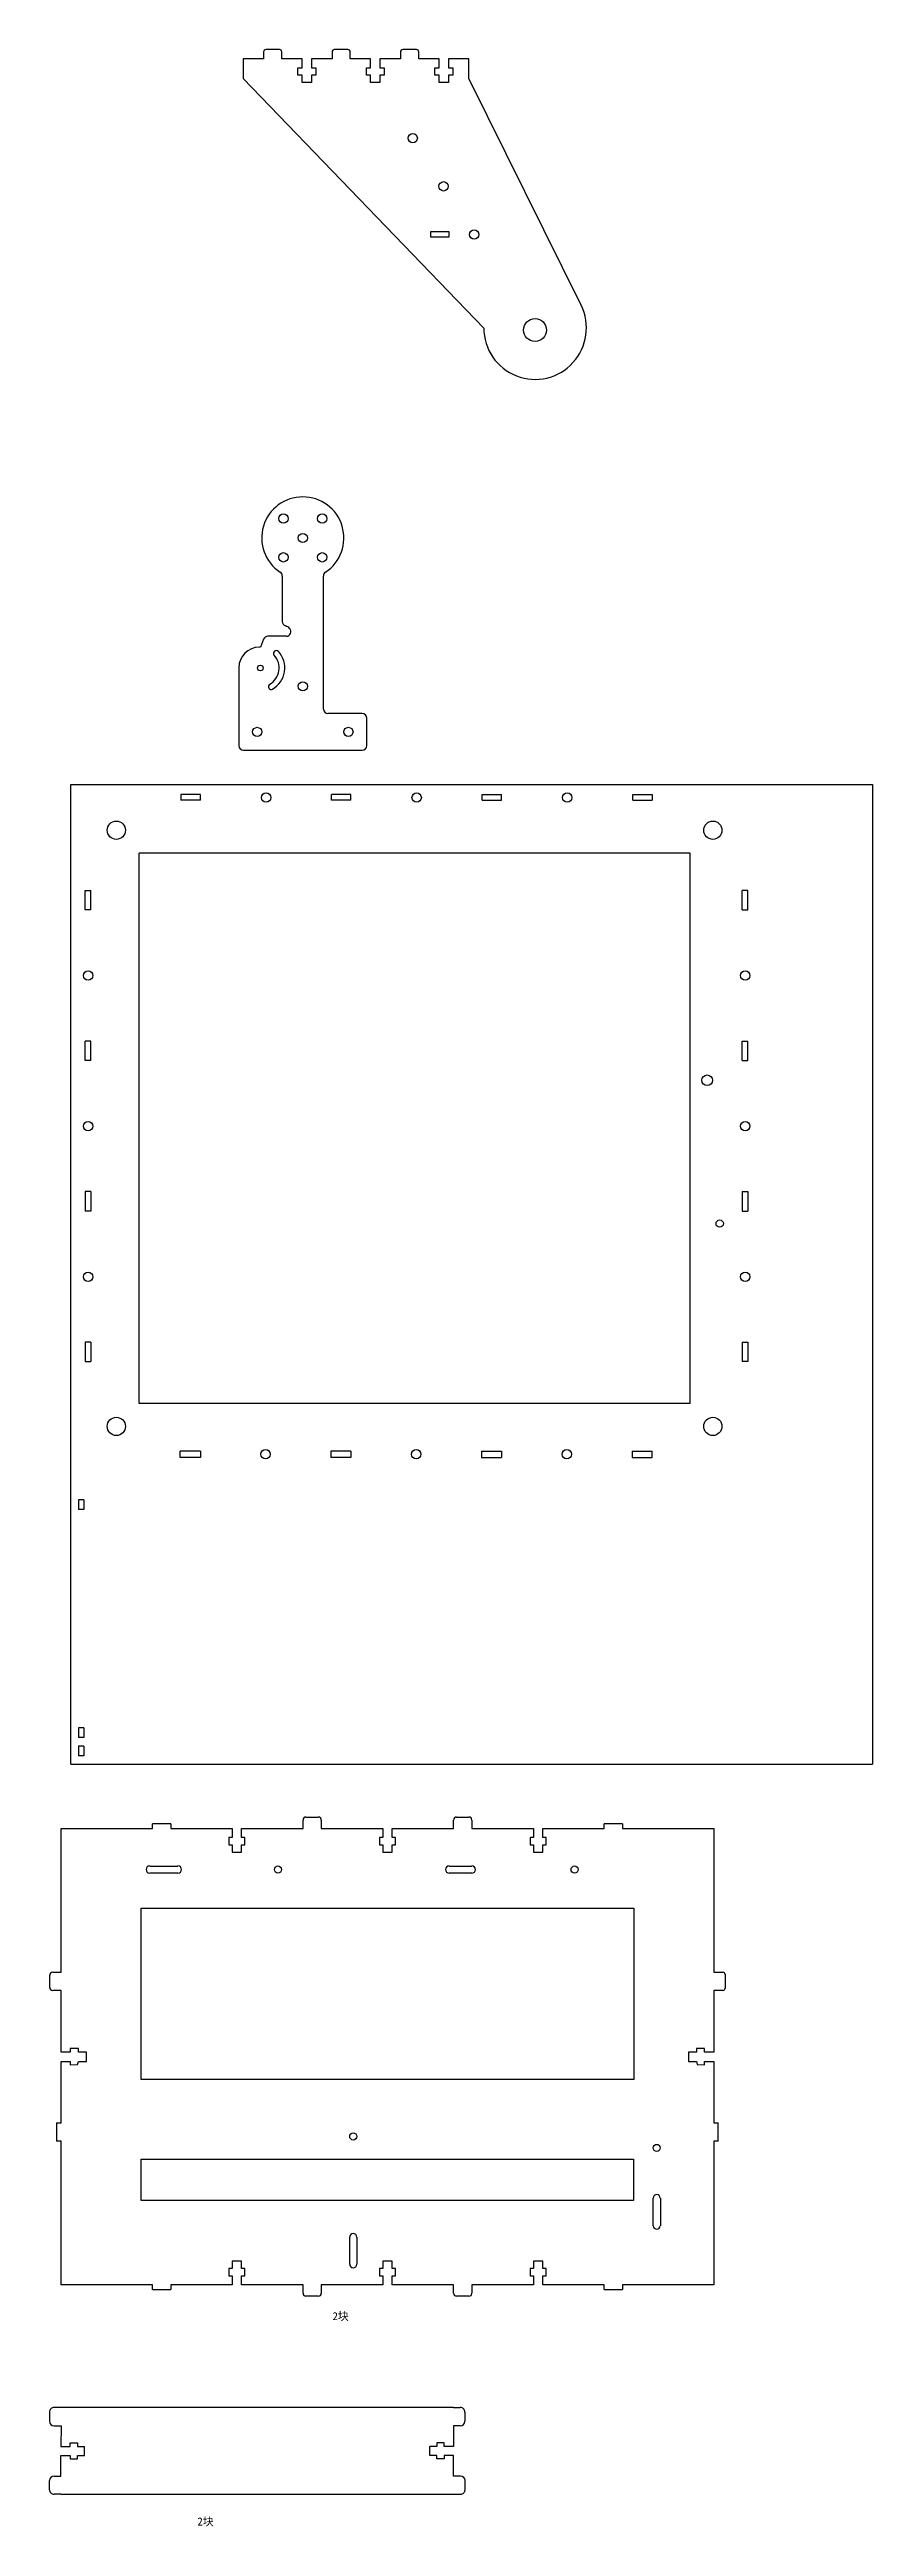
# Model space of a CAD drawing. Header units: millimetres. Extents: x -179 to 299, y -1015 to 1132.
# Drawn here: x -179 to 182, y -1015 to 70 of the extents above; entities that cross this region are included whole.
import ezdxf

# ---------------------------------------------------------------- set-up
doc = ezdxf.new("R2010")
doc.units = ezdxf.units.MM

msp = doc.modelspace()

# ---------------------------------------------------------------- linework, layer by layer
at = {"color": 7, "linetype": 'Continuous', "lineweight": 25}
for p, q in [((-94.2, 66.2), (-94.2, 57.5)), ((-85.2, 66.2), (-94.2, 66.2)), ((-85.2, 69.2), (-85.2, 66.2)), ((-78.2, 70.2), (-84.2, 70.2)), ((-77.2, 66.2), (-77.2, 69.2)), ((-68.3, 66.2), (-77.2, 66.2)), ((-68.3, 62.2), (-68.3, 66.2)), ((-64.2, 66.2), (-64.2, 62.2)), ((-55.2, 66.2), (-64.2, 66.2)), ((-55.2, 69.2), (-55.2, 66.2)), ((-48.2, 70.2), (-54.2, 70.2)), ((-47.2, 66.2), (-47.2, 69.2)), ((-38.3, 66.2), (-47.2, 66.2)), ((-38.3, 62.2), (-38.3, 66.2)), ((-34.2, 66.2), (-34.2, 62.2)), ((-25.2, 66.2), (-34.2, 66.2)), ((-25.2, 69.2), (-25.2, 66.2)), ((-18.2, 70.2), (-24.2, 70.2)), ((-17.2, 66.2), (-17.2, 69.2)), ((-8.2, 66.2), (-17.2, 66.2)), ((-8.2, 62.2), (-8.2, 66.2)), ((-4.1, 66.2), (-4.1, 62.2)), ((4.8, 66.2), (-4.1, 66.2)), ((4.8, 57.5), (4.8, 66.2)), ((-94.2, 57.5), (11.3, -51.8)), ((-70.2, 62.2), (-68.3, 62.2)), ((-70.2, 59), (-70.2, 62.2)), ((-68.3, 59), (-70.2, 59)), ((-68.3, 55.8), (-68.3, 59)), ((-64.2, 55.8), (-68.3, 55.8)), ((-64.2, 62.2), (-62.3, 62.2)), ((-64.2, 59), (-64.2, 55.8)), ((-62.3, 59), (-64.2, 59)), ((-62.3, 62.2), (-62.3, 59)), ((-40.1, 62.2), (-38.3, 62.2)), ((-40.1, 59), (-40.1, 62.2)), ((-38.3, 59), (-40.1, 59)), ((-38.3, 55.8), (-38.3, 59)), ((-34.2, 55.8), (-38.3, 55.8)), ((-34.2, 62.2), (-32.3, 62.2)), ((-34.2, 59), (-34.2, 55.8)), ((-32.3, 59), (-34.2, 59)), ((-32.3, 62.2), (-32.3, 59)), ((-10.1, 62.2), (-8.2, 62.2)), ((-10.1, 59), (-10.1, 62.2)), ((-8.2, 59), (-10.1, 59)), ((-8.2, 55.8), (-8.2, 59)), ((-4.1, 55.8), (-8.2, 55.8)), ((-4.1, 62.2), (-2.2, 62.2)), ((-4.1, 59), (-4.1, 55.8)), ((-2.2, 59), (-4.1, 59)), ((-2.2, 62.2), (-2.2, 59)), ((54, -41.8), (4.8, 57.5)), ((-12, -9.6), (-12, -11.8)), ((-3.8, -9.6), (-12, -9.6)), ((-3.8, -11.8), (-3.8, -9.6)), ((-12, -11.8), (-3.8, -11.8)), ((-77, -160.5), (-77, -180.4)), ((-59, -218.8), (-59, -160.5)), ((-86.6, -191.7), (-87, -191.7)), ((-85.2, -188.1), (-86.6, -191.7)), ((-75.2, -186.9), (-83.3, -186.9)), ((-96, -200.7), (-96, -234.8)), ((-42, -220.8), (-57, -220.8)), ((-40, -234.8), (-40, -222.8)), ((-94, -236.8), (-42, -236.8)), ((-169.7, -681.2), (-169.7, -251.9)), ((-169.7, -251.9), (181.7, -251.9)), ((-112.9, -256.3), (-121.4, -256.3)), ((-121.4, -256.3), (-121.4, -258.8)), ((-112.9, -258.8), (-121.4, -258.8)), ((-112.9, -258.8), (-112.9, -256.3)), ((-46.9, -256.3), (-55.4, -256.3)), ((-55.4, -258.8), (-55.4, -256.3)), ((-46.9, -258.8), (-55.4, -258.8)), ((-46.9, -258.8), (-46.9, -256.3)), ((10.6, -256.3), (19.1, -256.3)), ((10.6, -258.8), (10.6, -256.3)), ((10.6, -258.8), (19.1, -258.8)), ((19.1, -258.8), (19.1, -256.3)), ((76.6, -256.3), (85.1, -256.3)), ((76.6, -258.8), (76.6, -256.3)), ((76.6, -258.8), (85.1, -258.8)), ((85.1, -256.3), (85.1, -258.8)), ((181.7, -251.9), (181.7, -681.2)), ((101.7, -281.9), (-139.7, -281.9)), ((-139.7, -523.2), (-139.7, -281.9)), ((101.7, -523.2), (101.7, -281.9)), ((-163.4, -298.3), (-160.9, -298.3)), ((-163.4, -306.8), (-163.4, -298.3)), ((-160.9, -306.8), (-160.9, -298.3)), ((124.6, -306.8), (124.6, -298.3)), ((127.1, -298.3), (124.6, -298.3)), ((127.1, -306.8), (127.1, -298.3)), ((-160.9, -306.8), (-163.4, -306.8)), ((124.6, -306.8), (127.1, -306.8)), ((-160.9, -364.3), (-163.4, -364.3)), ((-163.4, -372.8), (-163.4, -364.3)), ((-160.9, -372.8), (-160.9, -364.3)), ((124.6, -364.3), (127.1, -364.3)), ((124.6, -372.8), (124.6, -364.3)), ((127.1, -372.8), (127.1, -364.3)), ((-160.9, -372.8), (-163.4, -372.8)), ((124.6, -372.8), (127.1, -372.8)), ((-160.9, -430.3), (-163.4, -430.3)), ((-163.4, -430.3), (-163.4, -438.8)), ((-160.9, -430.3), (-160.9, -438.8)), ((124.6, -430.3), (127.1, -430.3)), ((124.6, -430.3), (124.6, -438.8)), ((127.1, -430.3), (127.1, -438.8)), ((-160.9, -438.8), (-163.4, -438.8)), ((124.6, -438.8), (127.1, -438.8)), ((-160.9, -496.3), (-163.4, -496.3)), ((-163.4, -496.3), (-163.4, -504.8)), ((-160.9, -496.3), (-160.9, -504.8)), ((124.6, -496.3), (127.1, -496.3)), ((124.6, -496.3), (124.6, -504.8)), ((127.1, -496.3), (127.1, -504.8)), ((-163.4, -504.8), (-160.9, -504.8)), ((127.1, -504.8), (124.6, -504.8)), ((101.7, -523.2), (-139.7, -523.2)), ((-112.9, -544), (-121.7, -544)), ((-121.7, -546.8), (-121.7, -544)), ((-112.9, -546.8), (-121.7, -546.8)), ((-112.9, -544), (-112.9, -546.8)), ((-46.9, -544), (-55.7, -544)), ((-55.7, -544), (-55.7, -546.8)), ((-46.9, -546.8), (-55.7, -546.8)), ((-46.9, -544), (-46.9, -546.8)), ((10.3, -544), (10.3, -546.8)), ((10.3, -544), (19.1, -544)), ((10.3, -546.8), (19.1, -546.8)), ((19.1, -544), (19.1, -546.8)), ((76.3, -544), (85.1, -544)), ((76.3, -544), (76.3, -546.8)), ((76.3, -546.8), (85.1, -546.8)), ((85.1, -546.8), (85.1, -544)), ((-164, -565.3), (-166.3, -565.3)), ((-166.3, -565.3), (-166.3, -569.6)), ((-164, -569.6), (-166.3, -569.6)), ((-164, -565.3), (-164, -569.6)), ((-164, -665.3), (-166.3, -665.3)), ((-166.3, -665.3), (-166.3, -669.6)), ((-164, -669.6), (-166.3, -669.6)), ((-164, -665.3), (-164, -669.6)), ((-169.7, -681.2), (181.7, -681.2)), ((-164, -673.3), (-166.3, -673.3)), ((-166.3, -673.3), (-166.3, -677.6)), ((-164, -677.6), (-166.3, -677.6)), ((-164, -673.3), (-164, -677.6)), ((-66.6, -704.4), (-61.2, -704.4)), ((-0.6, -704.4), (4.8, -704.4)), ((-173.9, -772.4), (-173.9, -709.4)), ((-173.9, -709.4), (-133.9, -709.4)), ((-133.9, -709.4), (-133.9, -707.4)), ((-125.9, -707.4), (-133.9, -707.4)), ((-125.9, -707.4), (-125.9, -709.4)), ((-125.9, -709.4), (-98.9, -709.4)), ((-98.9, -713.4), (-100.4, -713.4)), ((-100.4, -713.4), (-100.4, -716.6)), ((-98.9, -709.4), (-98.9, -713.4)), ((-94.8, -713.4), (-94.8, -709.4)), ((-94.8, -709.4), (-67.9, -709.4)), ((-93.4, -713.4), (-94.8, -713.4)), ((-93.4, -716.6), (-93.4, -713.4)), ((-67.9, -709.4), (-67.9, -705.7)), ((-59.9, -705.7), (-59.9, -709.4)), ((-59.9, -709.4), (-32.9, -709.4)), ((-32.9, -713.4), (-34.4, -713.4)), ((-34.4, -713.4), (-34.4, -716.6)), ((-32.9, -709.4), (-32.9, -713.4)), ((-28.8, -713.4), (-28.8, -709.4)), ((-28.8, -709.4), (-1.9, -709.4)), ((-27.4, -713.4), (-28.8, -713.4)), ((-27.4, -716.6), (-27.4, -713.4)), ((-1.9, -709.4), (-1.9, -705.7)), ((6.1, -705.7), (6.1, -709.4)), ((6.1, -709.4), (33.1, -709.4)), ((33.1, -713.4), (31.6, -713.4)), ((31.6, -713.4), (31.6, -716.6)), ((33.1, -709.4), (33.1, -713.4)), ((37.2, -713.4), (37.2, -709.4)), ((37.2, -709.4), (64.1, -709.4)), ((38.6, -713.4), (37.2, -713.4)), ((38.6, -716.6), (38.6, -713.4)), ((64.1, -709.4), (64.1, -707.4)), ((72.1, -707.4), (64.1, -707.4)), ((72.1, -707.4), (72.1, -709.4)), ((72.1, -709.4), (112.1, -709.4)), ((112.1, -709.4), (112.1, -772.4)), ((-135.1, -725.9), (-122.7, -725.9)), ((-100.4, -716.6), (-98.9, -716.6)), ((-98.9, -716.6), (-98.9, -719.8)), ((-98.9, -719.8), (-94.8, -719.8)), ((-94.8, -719.8), (-94.8, -716.6)), ((-94.8, -716.6), (-93.4, -716.6)), ((-34.4, -716.6), (-32.9, -716.6)), ((-32.9, -716.6), (-32.9, -719.8)), ((-32.9, -719.8), (-28.8, -719.8)), ((-28.8, -719.8), (-28.8, -716.6)), ((-28.8, -716.6), (-27.4, -716.6)), ((-3.9, -725.9), (6.1, -725.9)), ((31.6, -716.6), (33.1, -716.6)), ((33.1, -716.6), (33.1, -719.8)), ((33.1, -719.8), (37.2, -719.8)), ((37.2, -719.8), (37.2, -716.6)), ((37.2, -716.6), (38.6, -716.6)), ((-122.7, -729), (-135.1, -729)), ((6.1, -729), (-3.9, -729)), ((-138.9, -819.4), (-138.9, -744.4)), ((-138.9, -744.4), (77.1, -744.4)), ((77.1, -744.4), (77.1, -819.4)), ((-178.9, -779.1), (-178.9, -773.7)), ((-177.6, -772.4), (-173.9, -772.4)), ((-173.9, -780.4), (-177.6, -780.4)), ((-173.9, -807.4), (-173.9, -780.4)), ((112.1, -772.4), (116.1, -772.4)), ((116.1, -780.4), (112.1, -780.4)), ((112.1, -780.4), (112.1, -807.4)), ((117.1, -773.4), (117.1, -779.4)), ((-169.9, -807.4), (-173.9, -807.4)), ((-173.9, -838.4), (-173.9, -811.5)), ((-173.9, -811.5), (-169.9, -811.5)), ((-166.3, -805.9), (-169.9, -805.9)), ((-169.9, -805.9), (-169.9, -807.4)), ((-169.9, -811.5), (-169.9, -813)), ((-169.9, -813), (-166.7, -812.9)), ((-166.7, -812.9), (-166.3, -811.5)), ((-166.3, -807.4), (-166.3, -805.9)), ((-162.8, -807.4), (-166.3, -807.4)), ((-166.3, -811.5), (-162.8, -811.5)), ((-162.8, -811.5), (-162.8, -807.4)), ((104.6, -807.4), (101.1, -807.4)), ((101.1, -807.4), (101.1, -811.5)), ((101.1, -811.5), (104.6, -811.5)), ((108.1, -805.9), (104.6, -805.9)), ((104.6, -805.9), (104.6, -807.4)), ((104.6, -811.5), (104.9, -812.9)), ((104.9, -812.9), (108.1, -813)), ((108.1, -807.4), (108.1, -805.9)), ((112.1, -807.4), (108.1, -807.4)), ((108.1, -813), (108.1, -811.5)), ((108.1, -811.5), (112.1, -811.5)), ((112.1, -811.5), (112.1, -838.4)), ((77.1, -819.4), (-138.9, -819.4)), ((-175.9, -838.4), (-175.9, -846.4)), ((-175.9, -838.4), (-173.9, -838.4)), ((-173.9, -846.4), (-175.9, -846.4)), ((-173.9, -909.4), (-173.9, -846.4)), ((112.1, -838.4), (114.1, -838.4)), ((114.1, -846.4), (112.1, -846.4)), ((112.1, -846.4), (112.1, -909.4)), ((114.1, -846.4), (114.1, -838.4)), ((-138.9, -872.4), (-138.9, -854.4)), ((-138.9, -854.4), (76.9, -854.4)), ((76.9, -854.4), (76.9, -872.4)), ((76.9, -872.4), (-138.9, -872.4)), ((85.6, -883.5), (85.6, -871.4)), ((88.7, -871.4), (88.7, -883.5)), ((-47.4, -900.4), (-47.4, -888.5)), ((-44.3, -888.5), (-44.3, -900.4)), ((-94.8, -899), (-98.9, -899)), ((-98.9, -899), (-98.9, -902.2)), ((-94.8, -902.2), (-94.8, -899)), ((-28.8, -899), (-32.9, -899)), ((-32.9, -899), (-32.9, -902.2)), ((-28.8, -902.2), (-28.8, -899)), ((37.2, -899), (33.1, -899)), ((33.1, -899), (33.1, -902.2)), ((37.2, -902.2), (37.2, -899)), ((-133.9, -909.4), (-173.9, -909.4)), ((-133.9, -911.4), (-133.9, -909.4)), ((-133.9, -911.4), (-125.9, -911.4)), ((-98.9, -909.4), (-125.9, -909.4)), ((-125.9, -909.4), (-125.9, -911.4)), ((-98.9, -902.2), (-100.4, -902.2)), ((-100.4, -902.2), (-100.4, -905.4)), ((-100.4, -905.4), (-98.9, -905.4)), ((-98.9, -905.4), (-98.9, -909.4)), ((-93.4, -902.2), (-94.8, -902.2)), ((-94.8, -909.4), (-94.8, -905.4)), ((-94.8, -905.4), (-93.4, -905.4)), ((-67.9, -909.4), (-94.8, -909.4)), ((-93.4, -905.4), (-93.4, -902.2)), ((-67.9, -913.1), (-67.9, -909.4)), ((-32.9, -909.4), (-59.9, -909.4)), ((-59.9, -909.4), (-59.9, -913.1)), ((-32.9, -902.2), (-34.4, -902.2)), ((-34.4, -902.2), (-34.4, -905.4)), ((-34.4, -905.4), (-32.9, -905.4)), ((-32.9, -905.4), (-32.9, -909.4)), ((-27.4, -902.2), (-28.8, -902.2)), ((-28.8, -909.4), (-28.8, -905.4)), ((-28.8, -905.4), (-27.4, -905.4)), ((-1.9, -909.4), (-28.8, -909.4)), ((-27.4, -905.4), (-27.4, -902.2)), ((-1.9, -913.1), (-1.9, -909.4)), ((33.1, -909.4), (6.1, -909.4)), ((6.1, -909.4), (6.1, -913.1)), ((33.1, -902.2), (31.6, -902.2)), ((31.6, -902.2), (31.6, -905.4)), ((31.6, -905.4), (33.1, -905.4)), ((33.1, -905.4), (33.1, -909.4)), ((38.6, -902.2), (37.2, -902.2)), ((37.2, -909.4), (37.2, -905.4)), ((37.2, -905.4), (38.6, -905.4)), ((64.1, -909.4), (37.2, -909.4)), ((38.6, -905.4), (38.6, -902.2)), ((64.1, -911.4), (64.1, -909.4)), ((64.1, -911.4), (72.1, -911.4)), ((112.1, -909.4), (72.1, -909.4)), ((72.1, -909.4), (72.1, -911.4)), ((-61.2, -914.4), (-66.6, -914.4)), ((4.8, -914.4), (-0.6, -914.4)), ((-179, -965.2), (-179, -969.2)), ((-174, -963.2), (-177, -963.2)), ((-2, -963.2), (-174, -963.2)), ((-2, -963.2), (1, -963.2)), ((3, -965.2), (3, -969.2)), ((-177, -971.2), (-173.9, -971.2)), ((-173.9, -971.2), (-174, -980.2)), ((1, -971.2), (-2, -971.2)), ((-2, -971.2), (-2, -980.2)), ((-174, -980.2), (-170, -980.2)), ((-174, -993.2), (-174, -984.2)), ((-174, -984.2), (-170, -984.2)), ((-170, -978.7), (-166.8, -978.7)), ((-170, -980.2), (-170, -978.7)), ((-170, -984.2), (-170, -985.7)), ((-170, -985.7), (-166.8, -985.7)), ((-166.8, -978.7), (-166.8, -980.2)), ((-166.8, -980.2), (-163.6, -980.2)), ((-166.8, -985.7), (-166.8, -984.2)), ((-166.8, -984.2), (-163.6, -984.2)), ((-163.6, -984.2), (-163.6, -980.2)), ((-9.2, -980.2), (-12.4, -980.2)), ((-12.4, -984.2), (-12.4, -980.2)), ((-9.2, -984.2), (-12.4, -984.2)), ((-6, -978.7), (-9.2, -978.7)), ((-9.2, -978.7), (-9.2, -980.2)), ((-9.2, -985.7), (-9.2, -984.2)), ((-6, -985.7), (-9.2, -985.7)), ((-6, -980.2), (-6, -978.7)), ((-2, -980.2), (-6, -980.2)), ((-6, -984.2), (-6, -985.7)), ((-1.9, -984.2), (-6, -984.2)), ((-1.9, -993.2), (-1.9, -984.2)), ((-179, -999.2), (-179, -995.2)), ((-177, -993.2), (-174, -993.2)), ((1.1, -993.2), (-1.9, -993.2)), ((3.1, -999.2), (3.1, -995.2)), ((-174, -1001.2), (-177, -1001.2)), ((-174, -1001.2), (-1.9, -1001.2)), ((-1.9, -1001.2), (1.1, -1001.2))]:
    msp.add_line(p, q, dxfattribs=at)
for centre, radius in [((-19.8, 31.4), 2), ((-6.3, 10.3), 2.05), ((7.1, -10.8), 2), ((33.8, -52.7), 5.02), ((-76.5, -135.3), 2.05), ((-59.5, -135.3), 2.05), ((-76.5, -152.3), 2.05), ((-68, -143.8), 2), ((-59.5, -152.3), 2.05), ((-86.6, -200.8), 1.25), ((-68, -208.8), 2), ((-88, -228.8), 2), ((-48, -228.8), 2), ((-84.1, -257.6), 2.05), ((-18.1, -257.6), 2.05), ((47.9, -257.6), 2.05), ((-149.7, -271.9), 4), ((111.7, -271.9), 4), ((-162.1, -335.6), 2.05), ((125.9, -335.6), 2.05), ((109.2, -381.5), 2.33), ((-162.1, -401.6), 2.05), ((125.9, -401.6), 2.05), ((114.7, -444.3), 1.6), ((-162.1, -467.6), 2.05), ((125.9, -467.6), 2.05), ((-149.7, -533.2), 4), ((111.7, -533.2), 4), ((-84.3, -545.4), 2.05), ((-18.3, -545.4), 2.05), ((47.7, -545.4), 2.05), ((-78.9, -727.4), 1.55), ((51.1, -727.4), 1.55), ((-45.9, -844.4), 1.55), ((87.1, -849.4), 1.55)]:
    msp.add_circle(centre, radius, dxfattribs=at)
for centre, radius, start, end in [((-84.2, 69.2), 1, 90, 180), ((-78.2, 69.2), 1, 0, 90), ((-54.2, 69.2), 1, 90, 180), ((-48.2, 69.2), 1, 0, 90), ((-24.2, 69.2), 1, 90, 180), ((-18.2, 69.2), 1, 0, 90), ((33.8, -51.8), 22.5, 180, 26.3364), ((-68, -143.8), 18, 303.367, 236.633), ((-79, -160.5), 2, 0, 56.633), ((-57, -160.5), 2, 123.367, 180), ((-75, -180.4), 2, 180, 252.7194), ((-77, -186.9), 4.73, 47.0412, 72.7194), ((-75.2, -184.9), 2, 270, 47.0412), ((-87, -200.7), 9, 90, 180), ((-83.3, -188.9), 2, 90, 158.4832), ((-86.6, -200.8), 8.25, 299.9455, 42.4748), ((-86.6, -200.8), 10.7, 299.9455, 42.4748), ((-79.6, -194.4), 1.25, 42.4748, 222.4748), ((-81.8, -209), 1.25, 119.9455, 299.9455), ((-57, -218.8), 2, 180, 270), ((-42, -222.8), 2, 0, 90), ((-94, -234.8), 2, 180, 270), ((-42, -234.8), 2, 270, 0), ((-66.6, -705.7), 1.3, 90, 180), ((-61.2, -705.7), 1.3, 0, 90), ((-0.6, -705.7), 1.3, 90, 180), ((4.8, -705.7), 1.3, 0, 90), ((-135.1, -727.4), 1.57, 90, 270), ((-122.7, -727.4), 1.57, 270, 90), ((-3.9, -727.4), 1.56, 90, 270), ((6.1, -727.4), 1.56, 270, 90), ((-177.6, -773.7), 1.3, 90, 180), ((-177.6, -779.1), 1.3, 180, 270), ((116.1, -773.4), 1, 0, 90), ((116.1, -779.4), 1, 270, 0), ((87.1, -871.4), 1.55, 0, 180), ((-45.9, -888.5), 1.55, 0, 180), ((87.1, -883.5), 1.55, 180, 0), ((-45.9, -900.4), 1.55, 180, 0), ((-66.6, -913.1), 1.3, 180, 270), ((-61.2, -913.1), 1.3, 270, 0), ((-0.6, -913.1), 1.3, 180, 270), ((4.8, -913.1), 1.3, 270, 0), ((-177, -965.2), 2, 90.083, 180.0875), ((1, -965.2), 2, 359.9125, 89.917), ((-177, -969.2), 2, 180.0875, 269.9296), ((1, -969.2), 2, 270.0704, 359.9125), ((-177, -995.2), 2, 89.952, 179.7942), ((1.1, -995.2), 2, 0.2058, 90.048), ((-177, -999.2), 2, 179.7942, 269.7987), ((1.1, -999.2), 2, 270.2013, 0.2058)]:
    msp.add_arc(centre, radius, start, end, dxfattribs=at)

# ---------------------------------------------------------------- texts
at = {"char_height": 3.5, "attachment_point": 1}
for insert in [(-55, -921.4), (-114.2, -1011.4)]:
    msp.add_mtext_dynamic_manual_height_columns('2{\\fSimSun|b0|i0|c134|p2;块}', width=34.702, gutter_width=17.5, heights=[0], dxfattribs=dict(at, insert=insert))

doc.saveas('drawing.dxf')
